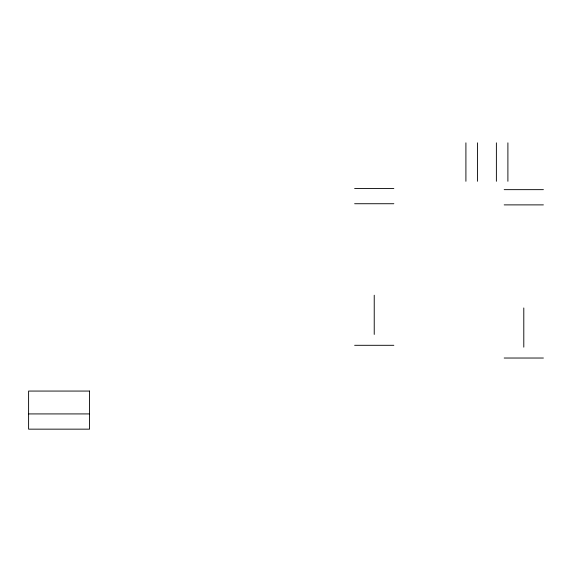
<?xml version="1.0" encoding="UTF-8"?>
<svg xmlns="http://www.w3.org/2000/svg" width="572" height="572" viewBox="0 0 572 572"><rect width="100%" height="100%" fill="white"/><g stroke="black" fill="none" stroke-linecap="round" stroke-linejoin="round"><path stroke-width="0.86" d="M354.626 188.495L393.836 188.495M504.189 189.647L543.4 189.647M354.626 203.732L393.836 203.732M504.189 204.883L543.4 204.883M354.626 345.302L393.836 345.302M504.189 358.029L543.4 358.029M28.6 413.921L89.539 413.921M523.795 307.958L523.795 347.161M507.9 142.843L507.9 181.281M496.382 142.843L496.382 181.281M477.427 142.843L477.427 181.281M465.908 142.843L465.908 181.281M374.231 295.223L374.231 334.434M89.539 391.062L28.6 391.062L28.6 429.157L89.539 429.157L89.539 391.062"/></g></svg>
